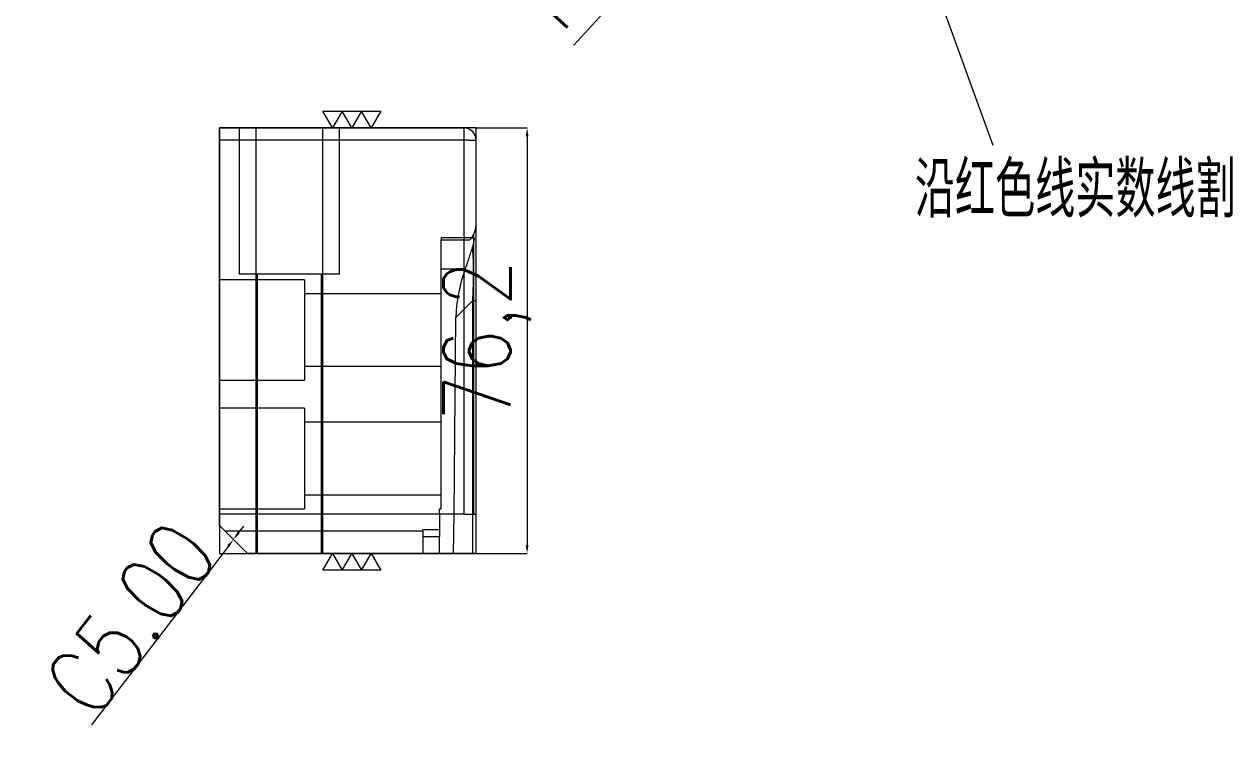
# Model space of a CAD drawing. Header units: millimetres. Extents: x 18556 to 19191, y 34703 to 35079.
# Drawn here: x 18601.5 to 18818, y 34703 to 34831 of the extents above; entities that cross this region are included whole.
import ezdxf

# ---------------------------------------------------------------- set-up
doc = ezdxf.new("R2010")
doc.units = ezdxf.units.MM
doc.linetypes.add('DASHED', pattern=[0])
for name, color, linetype, lineweight in [('DIE', 20, 'Continuous', 20), ('DIE_W', 1, 'Continuous', 20), ('DIM', 4, 'Continuous', 20)]:
    doc.layers.add(name, color=color, linetype=linetype, lineweight=lineweight)
doc.styles.add('chinesef_fs', font='gbenor.shx', dxfattribs={"bigfont": 'gbcbig.shx'})
doc.styles.add('TXT', font='txt.shx', dxfattribs={"width": 0.8, "bigfont": 'ctxt.shx'})
doc.dimstyles.new('零件', dxfattribs={"dimscale": 1.5, "dimtxt": 8, "dimasz": 1, "dimexe": 0, "dimexo": 0, "dimgap": 0, "dimtad": 1, "dimtxsty": 'TXT', "dimcen": 0, "dimclrd": 252, "dimclre": 252, "dimclrt": 4, "dimazin": 3, "dimtp": 0.001, "dimtm": 0.001, "dimtfac": 1, "dimtmove": 0, "dimatfit": 3, "dimlwd": 5, "dimlwe": 5})

# ---------------------------------------------------------------- blocks, each defined once
blk = doc.blocks.new('*D1113')
at = {"layer": 'Defpoints', "color": 0}
for p in [(18682.47444314972, 34812.44305921173), (18682.47444314972, 34736.24313120172), (18691.62444314972, 34736.24313120172)]:
    blk.add_point(p, dxfattribs=at)
at = {"layer": 'DIM', "color": 252, "lineweight": 5}
for p, q in [((18682.47444314972, 34812.44305921173), (18691.62444314972, 34812.44305921173)), ((18691.62444314972, 34810.94305921173), (18691.62444314972, 34737.74313120172)), ((18682.47444314972, 34736.24313120172), (18691.62444314972, 34736.24313120172))]:
    blk.add_line(p, q, dxfattribs=at)
at = {"layer": 'DIM', "color": 252}
for points in [[(18691.87444314972, 34810.94305921173), (18691.37444314972, 34810.94305921173), (18691.62444314972, 34812.44305921173)], [(18691.37444314972, 34737.74313120172), (18691.87444314972, 34737.74313120172), (18691.62444314972, 34736.24313120172)]]:
    blk.add_solid(points, dxfattribs=at)
at = {"layer": 'DIM', "color": 4, "lineweight": 5, "insert": (18684.48158600687, 34774.34309520673), "char_height": 12, "attachment_point": 5, "rotation": 90, "style": 'TXT'}
blk.add_mtext('76,2', dxfattribs=at)
blk = doc.blocks.new('*D1118')
at = {"layer": 'Defpoints', "color": 0}
for p in [(18724.19690944183, 34853.88108384349), (18722.71781433764, 34852.25126876937)]:
    blk.add_point(p, dxfattribs=at)
at = {"layer": 'DIE', "color": 252, "linetype": 'Continuous', "lineweight": 5}
for p, q in [((18724.19690944183, 34853.88108384349), (18722.71781433764, 34852.25126876937)), ((18721.70975889894, 34851.1404923596), (18699.96048073411, 34827.17496012042))]:
    blk.add_line(p, q, dxfattribs=at)
at = {"layer": 'DIE', "color": 252}
blk.add_solid([(18721.89488830057, 34850.97248311982), (18721.52462949731, 34851.30850159938), (18722.71781433764, 34852.25126876937)], dxfattribs=at)
at = {"layer": 'DIE', "color": 4, "lineweight": 5, "insert": (18704.50200991833, 34842.80793881525), "char_height": 12, "attachment_point": 5, "rotation": 47.77552638497942, "style": 'TXT'}
blk.add_mtext('R2,2', dxfattribs=at)
blk = doc.blocks.new('*D1119')
at = {"layer": 'Defpoints', "color": 0}
for p in [(18639.02382811934, 34738.7423372803), (18639.02504416008, 34738.74392512316)]:
    blk.add_point(p, dxfattribs=at)
at = {"layer": 'DIM', "color": 252, "lineweight": 5}
for p, q in [((18639.93707471098, 34739.93480726436), (18640.84910526188, 34741.12568940556)), ((18639.02504416008, 34738.74392512316), (18639.02382811934, 34738.7423372803)), ((18638.11179756844, 34737.5514551391), (18613.57383274666, 34705.51105467349))]:
    blk.add_line(p, q, dxfattribs=at)
at = {"layer": 'DIM', "color": 252}
for points in [[(18638.31027792531, 34737.39945004728), (18637.91331721158, 34737.70346023092), (18639.02382811934, 34738.7423372803)], [(18639.73859435411, 34740.08681235618), (18640.13555506785, 34739.78280217254), (18639.02504416008, 34738.74392512316)]]:
    blk.add_solid(points, dxfattribs=at)
at = {"layer": 'DIM', "color": 4, "lineweight": 5, "insert": (18620.6232713173, 34724.58393603929), "char_height": 12, "attachment_point": 5, "rotation": 52.55350013497932, "style": 'TXT'}
blk.add_mtext('C5.00', dxfattribs=at)

msp = doc.modelspace()

# ---------------------------------------------------------------- linework, layer by layer
at = {"layer": 'DIE', "color": 4, "linetype": 'Continuous', "lineweight": 5}
msp.add_line((18760.09595963471, 34850.51036329332), (18775.05237515452, 34809.37194266757), dxfattribs=at)
at = {"layer": 'DIE', "color": 31, "linetype": 'DASHED', "lineweight": 5, "ltscale": 0.404940935829573}
for p, q in [((18640.02468613971, 34812.44305920173), (18640.02468613971, 34786.24313120172)), ((18658.02468613971, 34786.24313120172), (18658.02468613971, 34812.44305920173)), ((18649.02468613971, 34786.24313120172), (18640.02468613971, 34786.24313120172)), ((18643.27118613971, 34786.24313120172), (18643.27118613971, 34736.24313120172)), ((18658.02468613971, 34786.24313120172), (18649.02468613971, 34786.24313120172)), ((18654.77818613971, 34736.24313120172), (18654.77818613971, 34786.24313120172)), ((18651.72443613971, 34785.24305920173), (18636.52443613971, 34785.24305920173)), ((18651.72443613971, 34785.24305920173), (18651.72443613971, 34767.24305920173)), ((18636.52443613971, 34767.24305920173), (18651.72443613971, 34767.24305920173)), ((18651.72443613971, 34762.24305920173), (18636.52443613971, 34762.24305920173)), ((18651.72443613971, 34762.24305920173), (18651.72443613971, 34744.24305920173)), ((18636.52443613971, 34744.24305920173), (18651.72443613971, 34744.24305920173))]:
    msp.add_line(p, q, dxfattribs=at)
at = {"layer": 'DIE', "color": 155, "linetype": 'Continuous', "lineweight": 5}
for p, q in [((18680.27444313972, 34812.44305920173), (18680.27444313972, 34810.28145420172)), ((18681.9117491397, 34743.04305920173), (18681.9117491397, 34743.25101720172)), ((18681.9117491397, 34736.24313120172), (18681.9117491397, 34743.04305920173)), ((18672.92443613971, 34740.24313120172), (18637.52443613971, 34740.24313120172)), ((18672.92443613971, 34739.24305920173), (18675.92444313972, 34739.24305920173))]:
    msp.add_line(p, q, dxfattribs=at)
at = {"layer": 'DIE', "color": 2, "linetype": 'DASHED', "lineweight": 5, "ltscale": 0.404940935829573}
for p, q in [((18676.22444313971, 34792.74305920173), (18676.22444313971, 34792.37811520173)), ((18681.67059113971, 34792.74305920173), (18676.22444313971, 34792.74305920173)), ((18676.22444313971, 34744.24313120172), (18676.22444313971, 34792.37811520173)), ((18676.22444313971, 34792.37811520173), (18681.3723511397, 34792.37811520173)), ((18678.52664213972, 34743.24313520173), (18678.88174213972, 34778.47941520172)), ((18675.92444313972, 34743.24313120172), (18675.92444313972, 34744.24313120172)), ((18675.92444313972, 34744.24313120172), (18676.22444313971, 34744.24313120172))]:
    msp.add_line(p, q, dxfattribs=at)
at = {"layer": 'DIE', "color": 155, "linetype": 'DASHED', "lineweight": 5, "ltscale": 0.404940935829573}
for p, q in [((18682.06126713972, 34743.24313120172), (18682.06126713972, 34793.39754620173)), ((18680.50985213971, 34787.14707420173), (18676.22444313971, 34787.14707420173)), ((18678.88174213972, 34778.47941520172), (18681.9117491397, 34781.50942220173)), ((18681.9117491397, 34743.25101720172), (18681.9117491397, 34781.50942220173)), ((18681.9117491397, 34781.50942220173), (18682.47444313971, 34781.50942220173))]:
    msp.add_line(p, q, dxfattribs=at)
at = {"layer": 'DIE', "color": 2, "linetype": 'Continuous', "lineweight": 5}
for p, q in [((18675.92444313972, 34743.24313120172), (18675.92444313972, 34740.44305920173)), ((18678.45609813971, 34736.24313120172), (18678.52664213972, 34743.24313520173)), ((18682.47444313971, 34736.24313120172), (18682.47444313971, 34743.21696920172)), ((18672.92443613971, 34740.24313120172), (18672.92443613971, 34740.44305920173)), ((18675.92444313972, 34740.44305920173), (18672.92443613971, 34740.44305920173)), ((18675.92444313972, 34740.44305920173), (18675.92444313972, 34739.24305920173)), ((18675.92444313972, 34736.24313120172), (18675.92444313972, 34739.24305920173)), ((18675.92444313972, 34736.24313120172), (18672.92443613971, 34736.24313120172)), ((18678.45609813971, 34736.24313120172), (18675.92444313972, 34736.24313120172)), ((18681.9117491397, 34736.24313120172), (18678.45609813971, 34736.24313120172)), ((18682.47444313971, 34736.24313120172), (18681.9117491397, 34736.24313120172))]:
    msp.add_line(p, q, dxfattribs=at)
at = {"layer": 'DIE', "color": 1, "linetype": 'Continuous', "lineweight": 5}
for points in [[(18665.44559206742, 34815.44305921173), (18663.71354125985, 34812.44305921173), (18661.98149045228, 34815.44305921173), (18660.24943964471, 34812.44305921173), (18658.51738883714, 34815.44305921173), (18656.78533802957, 34812.44305921173), (18655.05328722201, 34815.44305921173), (18665.44559206742, 34815.44305921173)], [(18655.05328722201, 34733.24313120172), (18656.78533802957, 34736.24313120172), (18658.51738883714, 34733.24313120172), (18660.24943964471, 34736.24313120172), (18661.98149045228, 34733.24313120172), (18663.71354125985, 34736.24313120172), (18665.44559206742, 34733.24313120172), (18655.05328722201, 34733.24313120172)]]:
    msp.add_lwpolyline(points, close=True, dxfattribs=at)
at = {"layer": 'DIE', "color": 2, "linetype": 'Continuous', "lineweight": 5}
msp.add_arc((18680.27444313972, 34810.24305920173), 2.2, 0, 90, dxfattribs=at)
at = {"layer": 'DIE', "color": 2, "linetype": 'DASHED', "lineweight": 5, "ltscale": 0.404940935829573}
for centre, major_axis, ratio, start_param, end_param in [((18678.27444313972, 34795.21412620172), (-3.500543884654044, 2.320817289701244), 1, 2.985752674925699, 3.279759063991492), ((18702.96064013972, 34784.54498520173), (18.90187347122527, 19.45894897411204), 0.766677, 2.103460128448067, 2.463595415277425)]:
    msp.add_ellipse(centre, major_axis=major_axis, ratio=ratio, start_param=start_param, end_param=end_param, dxfattribs=at)
at = {"layer": 'DIE', "color": 155, "linetype": 'DASHED', "lineweight": 5, "ltscale": 0.404940935829573}
msp.add_ellipse((18678.27444313972, 34759.85878720172), major_axis=(3.138134075289646, 32.46647750366532), ratio=0.063603, start_param=5.448508453208658, end_param=6.019910689463803, dxfattribs=at)
at = {"layer": 'DIE', "color": 155, "linetype": 'Continuous', "lineweight": 5}
for points in [[(18636.52443657164, 34810.28145402248), (18651.10777198264, 34810.28145402248), (18665.6911073936, 34810.28145402248), (18680.27444280458, 34810.28145402248)], [(18680.27444280458, 34810.28146316006), (18680.27444280458, 34787.93535252946), (18680.27444280458, 34765.58924189883), (18680.27444280458, 34743.24313126823)]]:
    msp.add_open_spline(points, degree=3, dxfattribs=at)
msp.add_open_spline([(18680.27444280458, 34810.28145402248), (18680.28212088175, 34810.2814039221), (18680.29747704423, 34810.28130372128), (18680.32050879771, 34810.28115162756), (18680.34353554172, 34810.28099822154), (18680.36655475333, 34810.28084337451), (18680.38956390836, 34810.28068712096), (18680.41256048423, 34810.28052945164), (18680.43554195962, 34810.28037036901), (18680.45850581484, 34810.28020987243), (18680.48144953218, 34810.28004796205), (18680.50437059608, 34810.27988463781), (18680.52726649343, 34810.27971989975), (18680.55013471391, 34810.27955374784), (18680.57297275024, 34810.27938618208), (18680.59577809834, 34810.27921720248), (18680.61854825781, 34810.27904680901), (18680.64128073204, 34810.27887500168), (18680.66397302854, 34810.27870178048), (18680.68662265918, 34810.27852714543), (18680.70922714059, 34810.27835109649), (18680.73178399423, 34810.27817363368), (18680.75429074684, 34810.27799475698), (18680.77674493057, 34810.27781446639), (18680.79914408341, 34810.27763276191), (18680.82148574928, 34810.27744964354), (18680.84376747845, 34810.27726511127), (18680.8659868277, 34810.27707916508), (18680.88814136069, 34810.276891805), (18680.91022864809, 34810.276703031), (18680.93224626801, 34810.27651284309), (18680.95419180614, 34810.27632124125), (18680.97606285609, 34810.27612822549), (18680.99785701955, 34810.2759337958), (18681.01957190671, 34810.27573795217), (18681.04120513639, 34810.27554069462), (18681.06275433633, 34810.27534202311), (18681.08421714354, 34810.27514193765), (18681.1055912044, 34810.27494043826), (18681.12687417508, 34810.27473752491), (18681.14806372164, 34810.27453319759), (18681.16915752047, 34810.27432745633), (18681.19015325834, 34810.27412030109), (18681.21104863284, 34810.27391173187), (18681.23184135248, 34810.27370174871), (18681.25252913706, 34810.27349035154), (18681.27310971785, 34810.27327754041), (18681.29358083784, 34810.27306331529), (18681.31394025205, 34810.27284767618), (18681.3341857277, 34810.27263062309), (18681.3543150445, 34810.27241215599), (18681.37432599486, 34810.2721922749), (18681.39421638419, 34810.27197097981), (18681.41398403106, 34810.27174827071), (18681.43362676752, 34810.2715241476), (18681.45314243928, 34810.2712986105), (18681.472528906, 34810.27107165935), (18681.49178404144, 34810.27084329422), (18681.51090573378, 34810.27061351504), (18681.52989188577, 34810.27038232184), (18681.54874041511, 34810.27014971461), (18681.56744925446, 34810.26991569337), (18681.58601635187, 34810.26968025807), (18681.60443967085, 34810.26944340875), (18681.62271719071, 34810.26920514539), (18681.64084690671, 34810.26896546799), (18681.65882683029, 34810.26872437654), (18681.67665498934, 34810.26848187106), (18681.69432942834, 34810.26823795151), (18681.71184820866, 34810.26799261793), (18681.72920940864, 34810.26774587028), (18681.74641112403, 34810.26749770857), (18681.76345146762, 34810.2672481328), (18681.78032857162, 34810.26699714297), (18681.79704057939, 34810.26674473916), (18681.81358567778, 34810.266490921), (18681.83473823147, 34810.26616124988), (18681.86027938705, 34810.26575391259), (18681.88991392551, 34810.2652665737), (18681.91892586517, 34810.26477426279), (18681.94730394525, 34810.26427698104), (18681.97503724189, 34810.26377472809), (18682.00211505489, 34810.26326750406), (18682.02852694326, 34810.26275530888), (18682.05426272092, 34810.26223814258), (18682.07931246279, 34810.26171600513), (18682.10366650807, 34810.26118889658), (18682.12731546417, 34810.26065681687), (18682.15025021024, 34810.26011976604), (18682.17246190066, 34810.25957774409), (18682.19394196864, 34810.25903075099), (18682.21468212928, 34810.25847878679), (18682.23467438303, 34810.25792185149), (18682.25391101856, 34810.25735994509), (18682.27238461588, 34810.2567930676), (18682.29008804922, 34810.25622121904), (18682.30701448966, 34810.25564439941), (18682.32315740788, 34810.25506260875), (18682.33851057669, 34810.25447584705), (18682.35306807337, 34810.25388411436), (18682.36682428207, 34810.25328741069), (18682.37977389583, 34810.25268573606), (18682.39191191886, 34810.25207909051), (18682.40323366824, 34810.25146747406), (18682.41373477582, 34810.25085088673), (18682.4234111902, 34810.25022932856), (18682.4322591773, 34810.2496027996), (18682.44027532515, 34810.24897129989), (18682.44745653294, 34810.24833482941), (18682.45380005814, 34810.24769338838), (18682.45930334611, 34810.24704697623), (18682.46396467099, 34810.24639559533), (18682.4677807484, 34810.24573923701), (18682.47075564865, 34810.24507793383), (18682.47286753538, 34810.24441156461), (18682.47419280148, 34810.24374058185), (18682.47435945983, 34810.24328905872), (18682.474442789, 34810.24306329711)], degree=3, knots=[0, 0, 0, 0, 0.0066661382814273, 0.0133322836192437, 0.0199984360812191, 0.0266645957337126, 0.0333307626425879, 0.0399969368728667, 0.0466631184886778, 0.0533293075527288, 0.0599955041271165, 0.0666617082734192, 0.0733279200515854, 0.0799941395209407, 0.0866603667397477, 0.0933266017653697, 0.0999928446540269, 0.1066590954614222, 0.1133253542414644, 0.1199916210476404, 0.1266578959325121, 0.1333241789470893, 0.1399904701418864, 0.1466567695658429, 0.1533230772672162, 0.1599893932933555, 0.1666557176901661, 0.1733220505025477, 0.1799883917744893, 0.1866547415486552, 0.1933210998669128, 0.1999874667698765, 0.2066538422971119, 0.2133202264866871, 0.2199866193758508, 0.2266530210010699, 0.2333194313970351, 0.239985850597446, 0.2466522786348325, 0.2533187155411236, 0.2599851613461478, 0.2666516160792526, 0.2733180797678935, 0.2799845524391575, 0.2866510341185176, 0.2933175248298338, 0.2999840245966133, 0.3066505334401499, 0.3133170513809439, 0.3199835784386389, 0.3266501146311727, 0.3333166599749865, 0.3399832144857134, 0.3466497781773479, 0.3533163510629502, 0.359982933153872, 0.3666495244605905, 0.3733161249919339, 0.3799827347554102, 0.3866493537572327, 0.3933159820022412, 0.3999826194943285, 0.4066492662352551, 0.4133159222262016, 0.4199825874662393, 0.4266492619537485, 0.4333159456850987, 0.4399826386556993, 0.4466493408594192, 0.4533160522884734, 0.4599827729341011, 0.466649502785431, 0.4733162418310212, 0.4799829900572042, 0.4866497474494551, 0.493316513991032, 0.4999832896646165, 0.5124833003318711, 0.5249833362717109, 0.5374833973239219, 0.5499834833100083, 0.5624835940319711, 0.574983729273075, 0.5874838887967115, 0.5999840723469667, 0.6124842796478571, 0.6249845104033998, 0.6374847642976537, 0.6499850409940543, 0.6624853401356258, 0.6749856613444183, 0.6874860042216746, 0.6999863683474863, 0.7124867532804764, 0.7249871585579464, 0.7374875836951662, 0.7499880281857012, 0.7624884915010208, 0.7749889730902191, 0.7874894723798929, 0.7999899887738746, 0.8124905216533173, 0.8249910703762708, 0.8374916342773442, 0.8499922126678208, 0.8624928048354569, 0.8749934100440689, 0.8874940275333079, 0.8999946565188982, 0.9124952961919616, 0.924995945719115, 0.9374966042421689, 0.9499972708779408, 0.9624979447180821, 0.9749986248289241, 0.9874993102512112, 1, 1, 1, 1], dxfattribs=at)
at = {"layer": 'DIE', "color": 2, "linetype": 'Continuous', "lineweight": 5}
for points in [[(18682.47444280457, 34743.24313126823), (18682.47444280457, 34765.57644346746), (18682.47444280457, 34787.90975566668), (18682.47444280457, 34810.2430678659)], [(18682.47444280457, 34762.80867939958), (18682.47444280457, 34762.82054289729), (18682.47444280457, 34762.83242493631), (18682.47444280457, 34762.84432539951)], [(18682.47444280457, 34760.79807139958), (18682.47444280457, 34760.81411353627), (18682.47444280457, 34760.83023185156), (18682.47444280457, 34760.84642639958)], [(18682.47444280457, 34760.40633539957), (18682.47444280457, 34760.42351441168), (18682.47444280457, 34760.44079678042), (18682.47444280457, 34760.45818239958)], [(18682.47444280457, 34760.01760739955), (18682.47444280458, 34760.03043558919), (18682.47444280458, 34760.04333459585), (18682.47444280458, 34760.05630439956)], [(18682.47444280457, 34759.92580239956), (18682.47444280457, 34759.93334917746), (18682.47444280457, 34759.94092184559), (18682.47444280457, 34759.94852039956)], [(18682.47444280457, 34759.43020239956), (18682.47444280457, 34759.44911431872), (18682.47444280457, 34759.46826247126), (18682.47444280457, 34759.48764639955)], [(18682.47444280457, 34759.13525139957), (18682.47444280457, 34759.15439617798), (18682.47444280457, 34759.17387826809), (18682.47444280457, 34759.19369539957)]]:
    msp.add_open_spline(points, degree=3, dxfattribs=at)
at = {"layer": 'DIE', "color": 2, "linetype": 'DASHED', "lineweight": 5, "ltscale": 0.404940935829573}
for points, knots in [([(18682.0612668934, 34793.39754642344), (18682.09647001977, 34793.47093049594), (18682.12916154436, 34793.54453598541), (18682.18989687708, 34793.69241415291), (18682.21793823026, 34793.76668479659), (18682.26959178095, 34793.91604009081), (18682.29320287271, 34793.99112382792), (18682.32538785891, 34794.10444811976), (18682.33557689602, 34794.14233917175), (18682.3548842383, 34794.21836754435), (18682.36400986439, 34794.25653794214), (18682.40688586008, 34794.44766131035), (18682.43220600354, 34794.60035101885), (18682.45754448644, 34794.82995324391), (18682.46387328472, 34794.90657897825), (18682.47021091718, 34795.02175123501), (18682.47259005315, 34795.07939572869), (18682.47378145434, 34795.13714582946), (18682.47431093682, 34795.17567141069), (18682.47444280458, 34795.19501042635), (18682.47444280457, 34795.21412654012)], [0, 0, 0, 0, 0.1249999999999063, 0.1249999999999063, 0.2499999999998126, 0.2499999999998126, 0.3749999999997189, 0.3749999999997189, 0.4374999999996623, 0.4374999999996623, 0.4999999999996055, 0.4999999999996055, 0.7499999999997071, 0.7499999999997071, 0.8749999999998275, 0.8749999999998275, 0.9374999999999342, 0.968749999999967, 0.968749999999967, 1, 1, 1, 1]), ([(18681.6705861915, 34792.74305872831), (18681.6705961925, 34792.74305872831), (18681.67883257252, 34792.74305872831), (18681.71257197003, 34792.74305872831), (18681.73808377043, 34792.74305872831), (18681.78816353707, 34792.74305872831), (18681.80680839279, 34792.74305872831), (18681.84754928527, 34792.74305872831), (18681.86964551949, 34792.74305872831), (18681.94021183389, 34792.74305872831), (18681.99304424878, 34792.74305872831), (18682.04827280644, 34792.74305872831)], [0, 0, 0, 0, 0.2499999999999916, 0.2499999999999916, 0.4999999999999832, 0.4999999999999832, 0.624999999999979, 0.624999999999979, 0.7499999999999749, 0.7499999999999749, 1, 1, 1, 1]), ([(18682.04827280644, 34792.74305872831), (18682.06617854861, 34792.74305864583), (18682.08000916034, 34792.73422969419), (18682.10106788216, 34792.69939422074), (18682.10828927706, 34792.67338696886), (18682.11685461949, 34792.60418733611), (18682.11819711913, 34792.56099647625), (18682.11623054904, 34792.49595418783), (18682.11565306686, 34792.48238674003), (18682.11412543751, 34792.45415131833), (18682.11128316572, 34792.41030353984), (18682.10679738314, 34792.36203147279), (18682.09560069539, 34792.25970519521), (18682.08518912281, 34792.18379056261), (18682.0578130995, 34792.01686560962), (18682.04085216678, 34791.92585432227), (18682.00949863793, 34791.77794665314), (18681.99805216279, 34791.72672416551), (18681.97295115137, 34791.62050530119), (18681.95937351529, 34791.56583480684), (18681.91525223352, 34791.39727328379), (18681.88134762279, 34791.27883639114), (18681.84184239367, 34791.15462272229)], [0, 0, 0, 0, 0.1249999999999936, 0.1249999999999936, 0.2499999999999873, 0.2499999999999873, 0.3749999999999809, 0.3749999999999809, 0.4062499999999611, 0.4062499999999611, 0.4374999999999412, 0.4999999999999378, 0.4999999999999378, 0.6249999999999409, 0.6249999999999409, 0.7499999999999442, 0.7499999999999442, 0.8124999999999256, 0.8124999999999256, 0.8749999999999072, 0.8749999999999072, 1, 1, 1, 1]), ([(18681.84184239367, 34791.15462272229), (18681.79924253466, 34791.02067881409), (18681.75460536029, 34790.88130841914), (18681.66171015175, 34790.59223698647), (18681.61344988471, 34790.44253363556), (18681.51344346298, 34790.13299138552), (18681.46169680575, 34789.97315186817), (18681.39474983981, 34789.76696697019), (18681.38124660387, 34789.72541004704), (18681.35400765958, 34789.64165236252), (18681.34025493327, 34789.59939943389), (18681.29884589234, 34789.47230131781), (18681.27099630293, 34789.38698518401), (18681.18668259271, 34789.1293444887), (18681.12945869988, 34788.95533051241), (18681.01266967422, 34788.60303547412), (18680.95310476737, 34788.42475383647), (18680.86164095285, 34788.15424554592), (18680.83079893581, 34788.06356119394), (18680.76832942336, 34787.88117478649), (18680.73665275369, 34787.7893329146), (18680.64093540137, 34787.51408200616), (18680.57607464047, 34787.33054118221), (18680.50985218945, 34787.14707439689)], [0, 0, 0, 0, 0.1250000000001101, 0.1250000000001101, 0.2500000000002202, 0.2500000000002202, 0.3750000000003302, 0.3750000000003302, 0.4062500000002818, 0.4062500000002818, 0.4375000000002334, 0.4375000000002334, 0.5000000000001509, 0.5000000000001509, 0.6250000000001634, 0.6250000000001634, 0.7500000000001759, 0.7500000000001759, 0.8125000000001792, 0.8125000000001792, 0.8750000000001823, 0.8750000000001823, 1, 1, 1, 1])]:
    msp.add_open_spline(points, degree=3, knots=knots, dxfattribs=at)
at = {"layer": 'DIE', "color": 2, "linetype": 'Continuous', "lineweight": 5}
for points, knots in [([(18682.47444280457, 34762.25666139956), (18682.47444280457, 34762.26618922489), (18682.47444280457, 34762.36677834707), (18682.47444280457, 34762.46895853844), (18682.47444280458, 34762.56270039957)], [0, 0, 0, 0, 0.0948629458421515, 1, 1, 1, 1]), ([(18682.47444280457, 34761.76884839957), (18682.47444280457, 34761.78658842904), (18682.47444280457, 34761.80786017413), (18682.47444280457, 34761.82921455718), (18682.47444280457, 34761.83270339957)], [0, 0, 0, 0, 0.8367247856782979, 1, 1, 1, 1]), ([(18682.47444280457, 34759.56636339956), (18682.47444280457, 34759.58349270328), (18682.47444280458, 34759.61044272115), (18682.47444280458, 34759.6378101139), (18682.47444280457, 34759.64766139957)], [0, 0, 0, 0, 0.6419888755672002, 1, 1, 1, 1]), ([(18682.47444280463, 34758.40309539957), (18682.47444280658, 34758.42453582069), (18682.47444280369, 34758.47809664604), (18682.47444280489, 34758.58953839263), (18682.47444280449, 34758.73248754927), (18682.47444280457, 34758.88252477305), (18682.47444280457, 34758.98697107988), (18682.47444280458, 34759.02688139956)], [0, 0, 0, 0, 0.216862277645264, 0.4357964833371238, 0.6547306890294038, 0.8736648947209483, 1, 1, 1, 1]), ([(18682.47444259055, 34758.33791039958), (18682.47444284365, 34758.33900300692), (18682.47444281924, 34758.3443629516), (18682.47444280874, 34758.35405047021), (18682.47444280866, 34758.35412639959)], [0, 0, 0, 0, 0.992189393019208, 1, 1, 1, 1]), ([(18680.27444280458, 34743.24313126823), (18680.41843246786, 34743.24473107215), (18680.56241857073, 34743.24608337664), (18680.8448644553, 34743.24830247374), (18680.98331725298, 34743.2491692906), (18681.24937545859, 34743.25044555745), (18681.37697428771, 34743.25085505498), (18681.61642034673, 34743.25126240448), (18681.72826165584, 34743.25126032548), (18681.93189379052, 34743.25090606255), (18682.02367958086, 34743.25055396649), (18682.18367232243, 34743.24957466439), (18682.25187531752, 34743.2489475617), (18682.36208023467, 34743.24750381359), (18682.40407943168, 34743.24668728302), (18682.46026141124, 34743.24495753049), (18682.47444280457, 34743.24404443044), (18682.47444280457, 34743.24313126823)], [0, 0, 0, 0, 0.125, 0.125, 0.25, 0.25, 0.375, 0.375, 0.5, 0.5, 0.625, 0.625, 0.75, 0.75, 0.875, 0.875, 1, 1, 1, 1])]:
    msp.add_open_spline(points, degree=3, knots=knots, dxfattribs=at)
at = {"layer": 'DIE_W', "color": 1, "linetype": 'Continuous', "lineweight": 5}
for p, q in [((18636.52443613971, 34810.28728620172), (18636.52443613971, 34812.44305920173)), ((18636.52443613971, 34812.44305920173), (18680.27444313972, 34812.44305920173)), ((18672.92443613971, 34740.24313120172), (18672.92443613971, 34736.24313120172))]:
    msp.add_line(p, q, dxfattribs=at)
at = {"layer": 'DIE_W', "color": 1, "linetype": 'DASHED', "lineweight": 5, "ltscale": 0.404940935829573}
for p, q in [((18643.02458613971, 34812.44305920173), (18643.02458613971, 34736.24313120172)), ((18655.02478613971, 34736.24313120172), (18655.02478613971, 34812.44305920173)), ((18676.22444313971, 34782.74305920173), (18651.72443613971, 34782.74305920173)), ((18651.72443613971, 34769.74305920173), (18676.22444313971, 34769.74305920173)), ((18676.22444313971, 34759.74305920173), (18651.72443613971, 34759.74305920173)), ((18651.72443613971, 34746.74305920173), (18676.22444313971, 34746.74305920173))]:
    msp.add_line(p, q, dxfattribs=at)
at = {"layer": 'DIE_W', "color": 1, "linetype": 'Continuous', "lineweight": 5, "ltscale": 0.2}
msp.add_lwpolyline([(18672.92443613971, 34736.24313120172), (18641.52443613971, 34736.24313120172), (18636.52443613971, 34741.24313120172), (18636.52443657164, 34810.28729642906)], dxfattribs=at)
at = {"layer": 'DIE_W', "color": 1, "linetype": 'Continuous', "lineweight": 5}
msp.add_open_spline([(18680.27444280458, 34743.24313126823), (18636.52443657164, 34743.24313126823)], degree=1, dxfattribs=at)
at = {"layer": 'DIM', "color": 252, "linetype": 'DASHED', "lineweight": 5, "ltscale": 0.404940935829573}
msp.add_lwpolyline([(18636.52443613971, 34736.24313120172), (18682.47444314972, 34736.24313120172), (18682.47444314972, 34812.44305921173), (18636.52443613971, 34812.44305921173)], close=True, dxfattribs=at)

# ---------------------------------------------------------------- texts
at = {"layer": 'DIM', "color": 4, "lineweight": 5, "style": 'chinesef_fs', "width": 0.9984}
msp.add_text('沿红色线实数线割', height=10, dxfattribs=at).set_placement((18761.06930240587, 34796.39426943377))

# ---------------------------------------------------------------- dimensions: what is measured, and where the dimension line sits
at = {"layer": 'DIE', "color": 1, "linetype": 'Continuous', "lineweight": 5}
dim = msp.add_radius_dim(center=(18724.19690944183, 34853.88108384349), mpoint=(18722.71781433764, 34852.25126876937), dimstyle='零件', dxfattribs=at)
dim.commit()
dim.dimension.update_dxf_attribs({"geometry": '*D1118', "text_midpoint": (18709.79142139344, 34838.00767482143), "dimtype": 164})
at = {"layer": 'DIM', "lineweight": 5}
dim = msp.add_linear_dim(base=(18691.62444314972, 34736.24313120172), p1=(18682.47444314972, 34812.44305921173), p2=(18682.47444314972, 34736.24313120172), angle=90, dimstyle='零件', dxfattribs=at)
dim.commit()
dim.dimension.update_dxf_attribs({"geometry": '*D1113', "text_midpoint": (18684.48158600687, 34774.34309520673)})
dim = msp.add_diameter_dim_2p(p1=(18639.02504416008, 34738.74392512316), p2=(18639.02382811934, 34738.7423372803), text='C5.00', dimstyle='零件', dxfattribs=at)
dim.commit()
dim.dimension.update_dxf_attribs({"geometry": '*D1119', "text_midpoint": (18625.3867998821, 34720.9358138357), "dimtype": 163})

doc.saveas('drawing.dxf')
